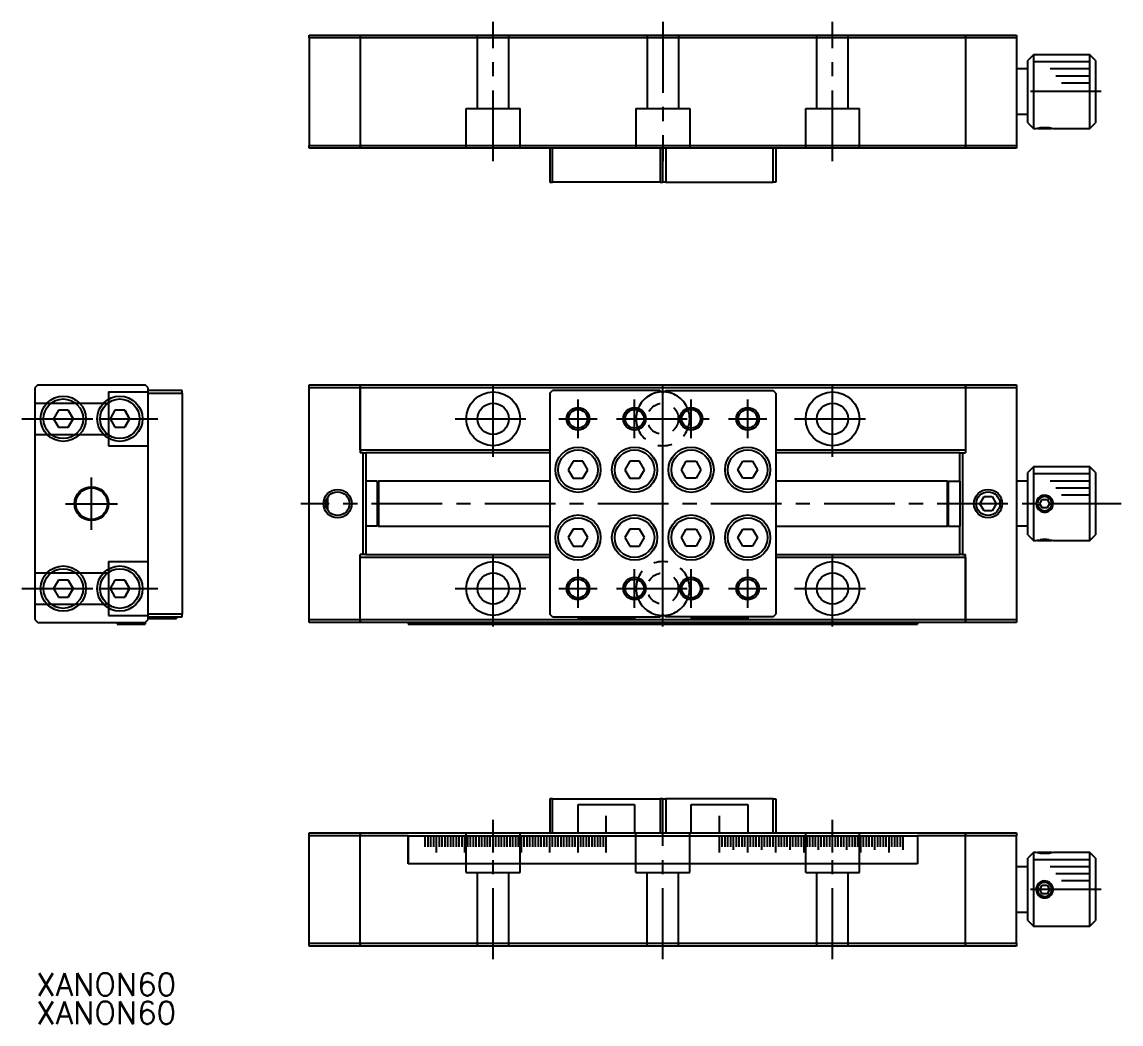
# Model space of a CAD drawing. Extents: x 15 to 442, y 13 to 190.
# Drawn here: x 14.7 to 209, y 13.2 to 190.3 of the extents above; entities that cross this region are included whole.
import ezdxf

# ---------------------------------------------------------------- set-up
doc = ezdxf.new("R2010")
doc.units = 0
doc.header["$LTSCALE"] = 10
for name, pattern in [('CENTER', [2, 1.25, -0.25, 0.25, -0.25]), ('DASHED', [3.5, 2, -1.5]), ('DOT', [0.5, 0.25, -0.25])]:
    doc.linetypes.add(name, pattern=pattern)
doc.layers.get('0').update_dxf_attribs({"linetype": 'CONTINUOUS'})
doc.layers.add('CENTER', color=1, linetype='CENTER')
doc.styles.get("Standard").update_dxf_attribs({"font": 'txt.shx', "bigfont": '@extfont2.shx'})

# ---------------------------------------------------------------- blocks, each defined once
blk = doc.blocks.new('AID3042')
at = {"color": 3, "linetype": 'DOT'}
for centre in [(128, 120.175), (128, 90.175)]:
    blk.add_circle(centre, 2.75, dxfattribs=at)
blk = doc.blocks.new('AID3047')
at = {"color": 3, "linetype": 'DOT'}
blk.add_arc((128, 90.175), 4.75, 19.26546, 160.73454, dxfattribs=at)
blk = doc.blocks.new('AID3050')
at = {"color": 3, "linetype": 'DOT'}
blk.add_arc((128, 120.175), 4.75, 199.26547, 340.73453, dxfattribs=at)

msp = doc.modelspace()

# ---------------------------------------------------------------- linework, layer by layer
at = {"color": 7, "linetype": 'CONTINUOUS'}
for p, q in [((65.5, 188), (74.5, 188)), ((65.5, 187.5), (65.5, 188)), ((74.5, 187.5), (65.5, 187.5)), ((65.5, 187.5), (65.5, 168.5)), ((74.5, 188), (74.5, 187.5)), ((74.5, 187.5), (74.5, 188)), ((74.5, 188), (181.5, 188)), ((74.5, 187.5), (74.5, 185)), ((181.5, 187.5), (74.5, 187.5)), ((74.5, 187.5), (74.5, 168.5)), ((181.5, 188), (190.5, 188)), ((181.5, 187.5), (181.5, 188)), ((181.5, 188), (181.5, 187.5)), ((190.5, 187.5), (181.5, 187.5)), ((181.5, 187.5), (181.5, 185)), ((181.5, 187.5), (181.5, 168.5)), ((190.5, 188), (190.5, 187.5)), ((190.5, 187.5), (190.5, 168.5)), ((74.5, 185), (74.5, 181)), ((181.5, 185), (181.5, 181)), ((193.5, 184.5), (192.5, 183.5)), ((192.5, 178), (192.5, 183.5)), ((193.5, 184.5), (193.5, 178)), ((203.5, 184.5), (193.5, 184.5)), ((203.5, 171.5), (203.5, 184.5)), ((204.5, 183.5), (203.5, 184.5)), ((204.5, 183.5), (204.5, 172.5)), ((74.5, 181), (74.5, 175)), ((181.5, 181), (181.5, 175)), ((192.5, 182), (190.5, 182)), ((192.5, 172.5), (192.5, 178)), ((193.5, 178), (193.5, 171.5)), ((74.5, 175), (74.5, 171)), ((181.5, 175), (181.5, 171)), ((190.5, 174), (192.5, 174)), ((74.5, 171), (74.5, 168.5)), ((181.5, 171), (181.5, 168.5)), ((192.5, 172.5), (193.5, 171.5)), ((193.5, 171.5), (194.000342, 171.5)), ((194.250711, 171.500137), (194.25, 171.5)), ((194.25, 171.5), (194.281613, 171.5)), ((194.281613, 171.5), (195.5, 171.5)), ((194.699242, 171.625), (196.300227, 171.625)), ((195.5, 171.5), (196.75, 171.5)), ((196.75, 171.5), (196.745435, 171.500876)), ((196.999728, 171.5), (203.5, 171.5)), ((203.5, 171.5), (204.5, 172.5)), ((65.5, 168.5), (74.5, 168.5)), ((65.5, 168), (65.5, 168.5)), ((74.5, 168), (65.5, 168)), ((74.5, 168.5), (74.5, 168)), ((74.5, 168.5), (181.5, 168.5)), ((74.5, 168), (74.5, 168.5)), ((181.5, 168), (74.5, 168)), ((108, 168), (108, 162)), ((108.5, 162), (108.5, 168)), ((127.5, 168), (127.5, 162)), ((128, 162), (128, 168)), ((128, 162), (128, 168)), ((128.5, 168), (128.5, 162)), ((147.5, 162), (147.5, 168)), ((148, 168), (148, 162)), ((181.5, 168.5), (190.5, 168.5)), ((181.5, 168), (181.5, 168.5)), ((181.5, 168.5), (181.5, 168)), ((190.5, 168), (181.5, 168)), ((190.5, 168.5), (190.5, 168)), ((108, 162), (108.5, 162)), ((127.5, 162), (108.5, 162)), ((127.5, 162), (128, 162)), ((128.5, 162), (128, 162)), ((128.5, 162), (147.5, 162)), ((148, 162), (147.5, 162)), ((17.5, 126.175), (17, 125.675)), ((17, 125.675), (17, 84.675)), ((17.5, 126.175), (36.5, 126.175)), ((37, 125.675), (36.5, 126.175)), ((37, 84.675), (37, 125.675)), ((43, 125.175), (37, 125.175)), ((37, 124.675), (43, 124.675)), ((43, 124.675), (43, 125.175)), ((43, 124.675), (43, 85.675)), ((65.5, 126.175), (74.5, 126.175)), ((65.5, 125.675), (65.5, 126.175)), ((74.5, 125.675), (65.5, 125.675)), ((65.5, 84.675), (65.5, 125.675)), ((74.5, 126.175), (74.5, 125.675)), ((74.5, 126.175), (181.5, 126.175)), ((74.5, 125.675), (74.5, 126.175)), ((74.5, 125.675), (74.5, 122.175)), ((74.5, 120.177837), (74.5, 125.675)), ((181.5, 125.675), (74.5, 125.675)), ((108, 124.675), (108.5, 125.175)), ((108, 124.675), (108, 85.675)), ((127.5, 125.175), (108.5, 125.175)), ((127.5, 125.175), (128, 124.675)), ((128.5, 125.175), (128, 124.675)), ((128, 85.675), (128, 124.675)), ((128, 85.675), (128, 124.675)), ((128.5, 125.175), (147.5, 125.175)), ((148, 124.675), (147.5, 125.175)), ((148, 124.675), (148, 85.675)), ((181.5, 126.175), (190.5, 126.175)), ((181.5, 125.675), (181.5, 126.175)), ((181.5, 126.175), (181.5, 125.675)), ((181.5, 125.675), (181.5, 122.175)), ((190.5, 125.675), (181.5, 125.675)), ((181.5, 125.675), (181.5, 120.172066)), ((190.5, 126.175), (190.5, 125.675)), ((190.5, 125.675), (190.5, 84.675)), ((21.133975, 121.675), (20.267949, 120.175)), ((22.866025, 121.675), (21.133975, 121.675)), ((23.732051, 120.175), (22.866025, 121.675)), ((22.866025, 121.675), (23.732051, 120.175)), ((31.133975, 121.675), (30.267949, 120.175)), ((32.866025, 121.675), (31.133975, 121.675)), ((33.732051, 120.175), (32.866025, 121.675)), ((32.866025, 121.675), (33.732051, 120.175)), ((74.5, 122.175), (74.5, 120.177837)), ((181.5, 122.175), (181.5, 120.172066)), ((20.267949, 120.175), (21.133975, 118.675)), ((21.133975, 118.675), (22.866025, 118.675)), ((22.866025, 118.675), (23.732051, 120.175)), ((23.732051, 120.175), (22.866025, 118.675)), ((30.267949, 120.175), (31.133975, 118.675)), ((31.133975, 118.675), (32.866025, 118.675)), ((32.866025, 118.675), (33.732051, 120.175)), ((33.732051, 120.175), (32.866025, 118.675)), ((74.5, 120.177837), (74.5, 118.175)), ((74.5, 114.675), (74.5, 120.177837)), ((181.5, 120.172066), (181.5, 118.175)), ((181.5, 120.172066), (181.5, 114.675)), ((74.5, 118.175), (74.5, 114.175)), ((181.5, 118.175), (181.5, 114.175)), ((74.5, 114.675), (108, 114.675)), ((148, 114.675), (181.5, 114.675)), ((75, 114.175), (74.5, 114.175)), ((75, 96.175), (75, 114.175)), ((75, 114.175), (75.5, 114.175)), ((75.5, 114.175), (75.5, 109.175)), ((108, 114.175), (75.5, 114.175)), ((180.5, 114.175), (148, 114.175)), ((180.5, 109.175), (180.5, 114.175)), ((180.5, 114.175), (181, 114.175)), ((181, 114.175), (181, 96.175)), ((181, 114.175), (181.5, 114.175)), ((112.133975, 112.675), (111.267949, 111.175)), ((111.267949, 111.175), (112.133975, 109.675)), ((113.866025, 112.675), (112.133975, 112.675)), ((114.732051, 111.175), (113.866025, 112.675)), ((113.866025, 109.675), (114.732051, 111.175)), ((122.133975, 112.675), (121.267949, 111.175)), ((121.267949, 111.175), (122.133975, 109.675)), ((123.866025, 112.675), (122.133975, 112.675)), ((124.732051, 111.175), (123.866025, 112.675)), ((123.866025, 109.675), (124.732051, 111.175)), ((131.267949, 111.175), (132.133975, 112.675)), ((132.133975, 109.675), (131.267949, 111.175)), ((132.133975, 112.675), (133.866025, 112.675)), ((133.866025, 112.675), (134.732051, 111.175)), ((134.732051, 111.175), (133.866025, 109.675)), ((141.267949, 111.175), (142.133975, 112.675)), ((142.133975, 109.675), (141.267949, 111.175)), ((142.133975, 112.675), (143.866025, 112.675)), ((143.866025, 112.675), (144.732051, 111.175)), ((144.732051, 111.175), (143.866025, 109.675)), ((193.5, 111.675), (192.5, 110.675)), ((193.5, 111.675), (193.5, 98.675)), ((203.5, 111.675), (193.5, 111.675)), ((203.5, 111.675), (193.5, 111.675)), ((203.5, 98.675), (203.5, 111.675)), ((204.5, 110.675), (203.5, 111.675)), ((77.5, 109.175), (75.5, 109.175)), ((75.5, 109.175), (75.5, 101.175)), ((77.5, 109.175), (77.5, 101.175)), ((77.5, 109.175), (77.5, 108.975)), ((77.7, 109.175), (77.5, 108.975)), ((77.7, 109.175), (77.7, 101.175)), ((108, 109.175), (77.7, 109.175)), ((112.133975, 109.675), (113.866025, 109.675)), ((122.133975, 109.675), (123.866025, 109.675)), ((133.866025, 109.675), (132.133975, 109.675)), ((143.866025, 109.675), (142.133975, 109.675)), ((178.3, 109.175), (148, 109.175)), ((178.3, 101.175), (178.3, 109.175)), ((178.5, 108.975), (178.3, 109.175)), ((178.5, 108.975), (178.5, 109.175)), ((178.5, 101.175), (178.5, 109.175)), ((178.5, 109.175), (180.5, 109.175)), ((180.5, 109.175), (180.5, 101.175)), ((192.5, 109.175), (190.5, 109.175)), ((192.5, 99.675), (192.5, 110.675)), ((204.5, 110.675), (204.5, 99.675)), ((68.5, 104.534688), (68.5, 105.815312)), ((68.7, 106.256665), (68.7, 104.093335)), ((184.056624, 105.175), (184.778312, 106.425)), ((184.778312, 103.925), (184.056624, 105.175)), ((184.778312, 106.425), (186.221688, 106.425)), ((186.221688, 106.425), (186.943376, 105.175)), ((186.943376, 105.175), (186.221688, 103.925)), ((194.633975, 105.175), (195.066987, 105.925)), ((195.066987, 104.425), (194.633975, 105.175)), ((195.066987, 105.925), (195.933013, 105.925)), ((195.933013, 105.925), (196.366025, 105.175)), ((196.366025, 105.175), (195.933013, 104.425)), ((186.221688, 103.925), (184.778312, 103.925)), ((195.933013, 104.425), (195.066987, 104.425)), ((77.5, 101.175), (75.5, 101.175)), ((75.5, 101.175), (75.5, 96.175)), ((77.5, 101.375), (77.5, 101.175)), ((77.5, 101.375), (77.7, 101.175)), ((77.7, 101.175), (108, 101.175)), ((148, 101.175), (178.3, 101.175)), ((178.3, 101.175), (178.5, 101.375)), ((178.5, 101.175), (178.5, 101.375)), ((178.5, 101.175), (180.5, 101.175)), ((180.5, 96.175), (180.5, 101.175)), ((192.5, 101.175), (190.5, 101.175)), ((112.133975, 100.675), (111.267949, 99.175)), ((111.267949, 99.175), (112.133975, 97.675)), ((113.866025, 100.675), (112.133975, 100.675)), ((114.732051, 99.175), (113.866025, 100.675)), ((113.866025, 97.675), (114.732051, 99.175)), ((122.133975, 100.675), (121.267949, 99.175)), ((121.267949, 99.175), (122.133975, 97.675)), ((123.866025, 100.675), (122.133975, 100.675)), ((124.732051, 99.175), (123.866025, 100.675)), ((123.866025, 97.675), (124.732051, 99.175)), ((131.267949, 99.175), (132.133975, 100.675)), ((132.133975, 97.675), (131.267949, 99.175)), ((132.133975, 100.675), (133.866025, 100.675)), ((133.866025, 100.675), (134.732051, 99.175)), ((134.732051, 99.175), (133.866025, 97.675)), ((141.267949, 99.175), (142.133975, 100.675)), ((142.133975, 97.675), (141.267949, 99.175)), ((142.133975, 100.675), (143.866025, 100.675)), ((143.866025, 100.675), (144.732051, 99.175)), ((144.732051, 99.175), (143.866025, 97.675)), ((192.5, 99.675), (193.5, 98.675)), ((203.5, 98.675), (204.5, 99.675)), ((112.133975, 97.675), (113.866025, 97.675)), ((122.133975, 97.675), (123.866025, 97.675)), ((133.866025, 97.675), (132.133975, 97.675)), ((143.866025, 97.675), (142.133975, 97.675)), ((193.5, 98.675), (194.000005, 98.675)), ((194.25, 98.675), (194.281574, 98.675)), ((194.281574, 98.675), (196.75, 98.675)), ((194.699843, 98.8), (196.30015, 98.8)), ((196.999859, 98.675), (203.5, 98.675)), ((75, 96.175), (74.5, 96.175)), ((74.5, 92.175), (74.5, 96.175)), ((108, 95.675), (74.5, 95.675)), ((74.5, 90.177922), (74.5, 95.675)), ((75.5, 96.175), (75, 96.175)), ((75.5, 96.175), (108, 96.175)), ((148, 96.175), (180.5, 96.175)), ((181.5, 95.675), (148, 95.675)), ((181, 96.175), (180.5, 96.175)), ((181, 96.175), (181.5, 96.175)), ((181.5, 92.175), (181.5, 96.175)), ((181.5, 95.675), (181.5, 90.172066)), ((21.133975, 91.675), (20.267949, 90.175)), ((22.866025, 91.675), (21.133975, 91.675)), ((23.732051, 90.175), (22.866025, 91.675)), ((22.866025, 91.675), (23.732051, 90.175)), ((31.133975, 91.675), (30.267949, 90.175)), ((32.866025, 91.675), (31.133975, 91.675)), ((33.732051, 90.175), (32.866025, 91.675)), ((32.866025, 91.675), (33.732051, 90.175)), ((74.5, 90.177922), (74.5, 92.175)), ((181.5, 90.172066), (181.5, 92.175)), ((20.267949, 90.175), (21.133975, 88.675)), ((22.866025, 88.675), (23.732051, 90.175)), ((23.732051, 90.175), (22.866025, 88.675)), ((30.267949, 90.175), (31.133975, 88.675)), ((32.866025, 88.675), (33.732051, 90.175)), ((33.732051, 90.175), (32.866025, 88.675)), ((74.5, 88.175), (74.5, 90.177922)), ((74.5, 84.675), (74.5, 90.177922)), ((181.5, 88.175), (181.5, 90.172066)), ((181.5, 90.172066), (181.5, 84.675)), ((21.133975, 88.675), (22.866025, 88.675)), ((31.133975, 88.675), (32.866025, 88.675)), ((74.5, 84.675), (74.5, 88.175)), ((181.5, 84.675), (181.5, 88.175)), ((43, 85.675), (37, 85.675)), ((43, 85.175), (43, 85.675)), ((108.5, 85.175), (108, 85.675)), ((128, 85.675), (127.5, 85.175)), ((128, 85.675), (128.5, 85.175)), ((147.5, 85.175), (148, 85.675)), ((17, 84.675), (17.5, 84.175)), ((17.5, 84.175), (36.5, 84.175)), ((31.5, 84.175), (31.5, 83.875)), ((31.5, 83.875), (36.5, 83.875)), ((36.5, 84.175), (37, 84.675)), ((36.5, 84.175), (36.5, 83.875)), ((37, 85.175), (43, 85.175)), ((37, 84.875), (42, 84.875)), ((42, 85.175), (42, 84.875)), ((65.5, 84.675), (74.5, 84.675)), ((65.5, 84.175), (65.5, 84.675)), ((74.5, 84.175), (65.5, 84.175)), ((74.5, 84.675), (74.5, 84.175)), ((74.5, 84.675), (181.5, 84.675)), ((74.5, 84.175), (74.5, 84.675)), ((83, 84.175), (74.5, 84.175)), ((173, 84.175), (83, 84.175)), ((83, 84.175), (83, 83.875)), ((173, 84.175), (83, 84.175)), ((83, 83.875), (86, 83.875)), ((86, 83.875), (86.5, 83.875)), ((86.5, 83.875), (87, 83.875)), ((87, 83.875), (87.5, 83.875)), ((87.5, 83.875), (88, 83.875)), ((88, 83.875), (88.5, 83.875)), ((88.5, 83.875), (89, 83.875)), ((89, 83.875), (89.5, 83.875)), ((89.5, 83.875), (90, 83.875)), ((90, 83.875), (90.5, 83.875)), ((90.5, 83.875), (91, 83.875)), ((91, 83.875), (91.5, 83.875)), ((91.5, 83.875), (92, 83.875)), ((92, 83.875), (92.5, 83.875)), ((92.5, 83.875), (93, 83.875)), ((93, 83.875), (93.5, 83.875)), ((93.5, 83.875), (94, 83.875)), ((94, 83.875), (94.5, 83.875)), ((94.5, 83.875), (95, 83.875)), ((95, 83.875), (95.5, 83.875)), ((95.5, 83.875), (96, 83.875)), ((96, 83.875), (96.5, 83.875)), ((96.5, 83.875), (97, 83.875)), ((97, 83.875), (97.5, 83.875)), ((97.5, 83.875), (98, 83.875)), ((98, 83.875), (98.5, 83.875)), ((98.5, 83.875), (99, 83.875)), ((99, 83.875), (99.5, 83.875)), ((99.5, 83.875), (100, 83.875)), ((100, 83.875), (100.5, 83.875)), ((100.5, 83.875), (101, 83.875)), ((101, 83.875), (101.5, 83.875)), ((101.5, 83.875), (102, 83.875)), ((102, 83.875), (102.5, 83.875)), ((102.5, 83.875), (103, 83.875)), ((103, 83.875), (103.5, 83.875)), ((103.5, 83.875), (104, 83.875)), ((104, 83.875), (104.5, 83.875)), ((104.5, 83.875), (105, 83.875)), ((105, 83.875), (105.5, 83.875)), ((105.5, 83.875), (106, 83.875)), ((106, 83.875), (106.5, 83.875)), ((106.5, 83.875), (107, 83.875)), ((107, 83.875), (107.5, 83.875)), ((107.5, 83.875), (108, 83.875)), ((108, 83.875), (108.5, 83.875)), ((108.5, 85.175), (127.5, 85.175)), ((108.5, 83.875), (109, 83.875)), ((109, 83.875), (109.5, 83.875)), ((109.5, 83.875), (110, 83.875)), ((110, 83.875), (110.5, 83.875)), ((110.5, 83.875), (111, 83.875)), ((111, 83.875), (111.5, 83.875)), ((111.5, 83.875), (112, 83.875)), ((112, 83.875), (112.5, 83.875)), ((112.5, 83.875), (113, 83.875)), ((113, 85.175), (113, 84.875)), ((118, 84.875), (113, 84.875)), ((113, 84.875), (123, 84.875)), ((113, 83.875), (113.5, 83.875)), ((113.5, 83.875), (114, 83.875)), ((114, 83.875), (114.5, 83.875)), ((114.5, 83.875), (115, 83.875)), ((115, 83.875), (115.5, 83.875)), ((115.5, 83.875), (116, 83.875)), ((116, 83.875), (116.5, 83.875)), ((116.5, 83.875), (117, 83.875)), ((117, 83.875), (117.5, 83.875)), ((117.5, 83.875), (118, 83.875)), ((123, 84.875), (118, 84.875)), ((118, 83.875), (138, 83.875)), ((123, 85.175), (123, 84.875)), ((147.5, 85.175), (128.5, 85.175)), ((133, 85.175), (133, 84.875)), ((138, 84.875), (133, 84.875)), ((133, 84.875), (143, 84.875)), ((143, 84.875), (138, 84.875)), ((138, 83.875), (138.5, 83.875)), ((138.5, 83.875), (139, 83.875)), ((139, 83.875), (139.5, 83.875)), ((139.5, 83.875), (140, 83.875)), ((140, 83.875), (140.5, 83.875)), ((140.5, 83.875), (141, 83.875)), ((141, 83.875), (141.5, 83.875)), ((141.5, 83.875), (142, 83.875)), ((142, 83.875), (142.5, 83.875)), ((142.5, 83.875), (143, 83.875)), ((143, 85.175), (143, 84.875)), ((143, 83.875), (143.5, 83.875)), ((143.5, 83.875), (144, 83.875)), ((144, 83.875), (144.5, 83.875)), ((144.5, 83.875), (145, 83.875)), ((145, 83.875), (145.5, 83.875)), ((145.5, 83.875), (146, 83.875)), ((146, 83.875), (146.5, 83.875)), ((146.5, 83.875), (147, 83.875)), ((147, 83.875), (147.5, 83.875)), ((147.5, 83.875), (148, 83.875)), ((148, 83.875), (148.5, 83.875)), ((148.5, 83.875), (149, 83.875)), ((149, 83.875), (149.5, 83.875)), ((149.5, 83.875), (150, 83.875)), ((150, 83.875), (150.5, 83.875)), ((150.5, 83.875), (151, 83.875)), ((151, 83.875), (151.5, 83.875)), ((151.5, 83.875), (152, 83.875)), ((152, 83.875), (152.5, 83.875)), ((152.5, 83.875), (153, 83.875)), ((153, 83.875), (153.5, 83.875)), ((153.5, 83.875), (154, 83.875)), ((154, 83.875), (154.5, 83.875)), ((154.5, 83.875), (155, 83.875)), ((155, 83.875), (155.5, 83.875)), ((155.5, 83.875), (156, 83.875)), ((156, 83.875), (156.5, 83.875)), ((156.5, 83.875), (157, 83.875)), ((157, 83.875), (157.5, 83.875)), ((157.5, 83.875), (158, 83.875)), ((158, 83.875), (158.5, 83.875)), ((158.5, 83.875), (159, 83.875)), ((159, 83.875), (159.5, 83.875)), ((159.5, 83.875), (160, 83.875)), ((160, 83.875), (160.5, 83.875)), ((160.5, 83.875), (161, 83.875)), ((161, 83.875), (161.5, 83.875)), ((161.5, 83.875), (162, 83.875)), ((162, 83.875), (162.5, 83.875)), ((162.5, 83.875), (163, 83.875)), ((163, 83.875), (163.5, 83.875)), ((163.5, 83.875), (164, 83.875)), ((164, 83.875), (164.5, 83.875)), ((164.5, 83.875), (165, 83.875)), ((165, 83.875), (165.5, 83.875)), ((165.5, 83.875), (166, 83.875)), ((166, 83.875), (166.5, 83.875)), ((166.5, 83.875), (167, 83.875)), ((167, 83.875), (167.5, 83.875)), ((167.5, 83.875), (168, 83.875)), ((168, 83.875), (168.5, 83.875)), ((168.5, 83.875), (169, 83.875)), ((169, 83.875), (169.5, 83.875)), ((169.5, 83.875), (170, 83.875)), ((170, 83.875), (170.5, 83.875)), ((170.5, 83.875), (173, 83.875)), ((173, 84.175), (173, 83.875)), ((181.5, 84.175), (173, 84.175)), ((181.5, 84.175), (181.5, 84.675)), ((181.5, 84.675), (190.5, 84.675)), ((181.5, 84.675), (181.5, 84.175)), ((190.5, 84.175), (181.5, 84.175)), ((190.5, 84.675), (190.5, 84.175)), ((108, 53), (108, 47)), ((108.5, 53), (108, 53)), ((108.5, 47), (108.5, 53)), ((108.5, 53), (127.5, 53)), ((127.5, 53), (127.5, 47)), ((128, 53), (127.5, 53)), ((128, 47), (128, 53)), ((128, 47), (128, 53)), ((128, 53), (128.5, 53)), ((128.5, 53), (128.5, 47)), ((147.5, 53), (128.5, 53)), ((147.5, 47), (147.5, 53)), ((147.5, 53), (148, 53)), ((148, 53), (148, 47)), ((113, 47), (113, 52)), ((113, 52), (123, 52)), ((123, 52), (123, 47)), ((133, 47), (133, 52)), ((133, 52), (143, 52)), ((143, 52), (143, 47)), ((65.5, 46.5), (65.5, 47)), ((65.5, 47), (74.5, 47)), ((74.5, 47), (74.5, 46.5)), ((74.5, 46.5), (74.5, 47)), ((74.5, 47), (181.5, 47)), ((181.5, 46.5), (181.5, 47)), ((181.5, 47), (190.5, 47)), ((181.5, 47), (181.5, 46.5)), ((190.5, 47), (190.5, 46.5)), ((65.5, 27.5), (65.5, 46.5)), ((74.5, 46.5), (65.5, 46.5)), ((74.5, 44), (74.5, 46.5)), ((82.99, 46.5), (74.5, 46.5)), ((74.5, 27.5), (74.5, 46.5)), ((83, 41.5), (83, 46.5)), ((83, 46.5), (86, 46.5)), ((83, 46.5), (83, 41.5)), ((86, 46.5), (86.5, 46.5)), ((86.5, 46.5), (87, 46.5)), ((87, 46.5), (87.5, 46.5)), ((87.5, 46.5), (88, 46.5)), ((88, 46.5), (88.5, 46.5)), ((88.5, 46.5), (89, 46.5)), ((89, 46.5), (89.5, 46.5)), ((89.5, 46.5), (90, 46.5)), ((90, 46.5), (90.5, 46.5)), ((90.5, 46.5), (91, 46.5)), ((91, 46.5), (91.5, 46.5)), ((91.5, 46.5), (92, 46.5)), ((92, 46.5), (92.5, 46.5)), ((92.5, 46.5), (93, 46.5)), ((93, 46.5), (93.5, 46.5)), ((93.5, 46.5), (94, 46.5)), ((94, 46.5), (94.5, 46.5)), ((94.5, 46.5), (95, 46.5)), ((95, 46.5), (95.5, 46.5)), ((95.5, 46.5), (96, 46.5)), ((96, 46.5), (96.5, 46.5)), ((96.5, 46.5), (97, 46.5)), ((97, 46.5), (97.5, 46.5)), ((97.5, 46.5), (98, 46.5)), ((98, 46.5), (98.5, 46.5)), ((98.5, 46.5), (99, 46.5)), ((99, 46.5), (99.5, 46.5)), ((99.5, 46.5), (100, 46.5)), ((100, 46.5), (100.5, 46.5)), ((100.5, 46.5), (101, 46.5)), ((101, 46.5), (101.5, 46.5)), ((101.5, 46.5), (102, 46.5)), ((102, 46.5), (102.5, 46.5)), ((102.5, 46.5), (103, 46.5)), ((103, 46.5), (103.5, 46.5)), ((103.5, 46.5), (104, 46.5)), ((104, 46.5), (104.5, 46.5)), ((104.5, 46.5), (105, 46.5)), ((105, 46.5), (105.5, 46.5)), ((105.5, 46.5), (106, 46.5)), ((106, 46.5), (106.5, 46.5)), ((106.5, 46.5), (107, 46.5)), ((107, 46.5), (107.5, 46.5)), ((107.5, 46.5), (108, 46.5)), ((108, 46.5), (108.5, 46.5)), ((108.5, 46.5), (109, 46.5)), ((109, 46.5), (109.5, 46.5)), ((109.5, 46.5), (110, 46.5)), ((110, 46.5), (110.5, 46.5)), ((110.5, 46.5), (111, 46.5)), ((111, 46.5), (111.5, 46.5)), ((111.5, 46.5), (112, 46.5)), ((112, 46.5), (112.5, 46.5)), ((112.5, 46.5), (113, 46.5)), ((113, 46.5), (113.5, 46.5)), ((113.5, 46.5), (114, 46.5)), ((114, 46.5), (114.5, 46.5)), ((114.5, 46.5), (115, 46.5)), ((115, 46.5), (115.5, 46.5)), ((115.5, 46.5), (116, 46.5)), ((116, 46.5), (116.5, 46.5)), ((116.5, 46.5), (117, 46.5)), ((117, 46.5), (117.5, 46.5)), ((117.5, 46.5), (118, 46.5)), ((118, 46.5), (138, 46.5)), ((138, 46.5), (138.5, 46.5)), ((138.5, 46.5), (139, 46.5)), ((139, 46.5), (139.5, 46.5)), ((139.5, 46.5), (140, 46.5)), ((140, 46.5), (140.5, 46.5)), ((140.5, 46.5), (141, 46.5)), ((141, 46.5), (141.5, 46.5)), ((141.5, 46.5), (142, 46.5)), ((142, 46.5), (142.5, 46.5)), ((142.5, 46.5), (143, 46.5)), ((143, 46.5), (143.5, 46.5)), ((143.5, 46.5), (144, 46.5)), ((144, 46.5), (144.5, 46.5)), ((144.5, 46.5), (145, 46.5)), ((145, 46.5), (145.5, 46.5)), ((145.5, 46.5), (146, 46.5)), ((146, 46.5), (146.5, 46.5)), ((146.5, 46.5), (147, 46.5)), ((147, 46.5), (147.5, 46.5)), ((147.5, 46.5), (148, 46.5)), ((148, 46.5), (148.5, 46.5)), ((148.5, 46.5), (149, 46.5)), ((149, 46.5), (149.5, 46.5)), ((149.5, 46.5), (150, 46.5)), ((150, 46.5), (150.5, 46.5)), ((150.5, 46.5), (151, 46.5)), ((151, 46.5), (151.5, 46.5)), ((151.5, 46.5), (152, 46.5)), ((152, 46.5), (152.5, 46.5)), ((152.5, 46.5), (153, 46.5)), ((153, 46.5), (153.5, 46.5)), ((153.5, 46.5), (154, 46.5)), ((154, 46.5), (154.5, 46.5)), ((154.5, 46.5), (155, 46.5)), ((155, 46.5), (155.5, 46.5)), ((155.5, 46.5), (156, 46.5)), ((156, 46.5), (156.5, 46.5)), ((156.5, 46.5), (157, 46.5)), ((157, 46.5), (157.5, 46.5)), ((157.5, 46.5), (158, 46.5)), ((158, 46.5), (158.5, 46.5)), ((158.5, 46.5), (159, 46.5)), ((159, 46.5), (159.5, 46.5)), ((159.5, 46.5), (160, 46.5)), ((160, 46.5), (160.5, 46.5)), ((160.5, 46.5), (161, 46.5)), ((161, 46.5), (161.5, 46.5)), ((161.5, 46.5), (162, 46.5)), ((162, 46.5), (162.5, 46.5)), ((162.5, 46.5), (163, 46.5)), ((163, 46.5), (163.5, 46.5)), ((163.5, 46.5), (164, 46.5)), ((164, 46.5), (164.5, 46.5)), ((164.5, 46.5), (165, 46.5)), ((165, 46.5), (165.5, 46.5)), ((165.5, 46.5), (166, 46.5)), ((166, 46.5), (166.5, 46.5)), ((166.5, 46.5), (167, 46.5)), ((167, 46.5), (167.5, 46.5)), ((167.5, 46.5), (168, 46.5)), ((168, 46.5), (168.5, 46.5)), ((168.5, 46.5), (169, 46.5)), ((169, 46.5), (169.5, 46.5)), ((169.5, 46.5), (170, 46.5)), ((170, 46.5), (170.5, 46.5)), ((170.5, 46.5), (173, 46.5)), ((173, 46.5), (173, 41.5)), ((181.5, 46.5), (173.01, 46.5)), ((190.5, 46.5), (181.5, 46.5)), ((181.5, 44), (181.5, 46.5)), ((181.5, 27.5), (181.5, 46.5)), ((190.5, 27.5), (190.5, 46.5)), ((74.5, 40.000005), (74.5, 44)), ((181.5, 40.000005), (181.5, 44)), ((193.5, 43.5), (192.5, 42.5)), ((193.5, 43.5), (193.5, 30.5)), ((194.000342, 43.5), (193.5, 43.5)), ((195.5, 43.5), (194.25, 43.5)), ((194.25, 43.5), (194.250844, 43.499838)), ((194.250844, 43.499838), (194.255689, 43.498908)), ((195.5, 43.375), (194.699645, 43.375)), ((196.718423, 43.5), (195.5, 43.5)), ((196.300227, 43.375), (195.5, 43.375)), ((196.743152, 43.5), (196.718423, 43.5)), ((196.75, 43.5), (196.743152, 43.5)), ((196.74935, 43.499875), (196.75, 43.5)), ((203.5, 43.5), (196.999728, 43.5)), ((203.5, 37), (203.5, 43.5)), ((204.5, 42.5), (203.5, 43.5)), ((173, 41.5), (83, 41.5)), ((192.5, 41), (190.5, 41)), ((192.5, 31.5), (192.5, 42.5)), ((204.5, 42.5), (204.5, 37)), ((74.5, 34), (74.5, 40.000005)), ((181.5, 34), (181.5, 40.000005)), ((194.251316, 37.057338), (194.25, 37)), ((194.25, 37), (194.25177, 36.933496)), ((194.25177, 36.933496), (194.257295, 36.865149)), ((194.633975, 37), (195.066987, 37.75)), ((195.066987, 36.25), (194.633975, 37)), ((195.066987, 37.75), (195.933013, 37.75)), ((195.933013, 37.75), (196.366025, 37)), ((196.366025, 37), (195.933013, 36.25)), ((203.5, 30.5), (203.5, 37)), ((204.5, 37), (204.5, 31.5)), ((195.933013, 36.25), (195.066987, 36.25)), ((74.5, 30), (74.5, 34)), ((181.5, 30), (181.5, 34)), ((190.5, 33), (192.5, 33)), ((192.5, 31.5), (193.5, 30.5)), ((203.5, 30.5), (204.5, 31.5)), ((74.5, 27.5), (74.5, 30)), ((181.5, 27.5), (181.5, 30)), ((193.5, 30.5), (203.5, 30.5)), ((65.5, 27.5), (74.5, 27.5)), ((65.5, 27), (65.5, 27.5)), ((74.5, 27.5), (74.5, 27)), ((74.5, 27.5), (181.5, 27.5)), ((74.5, 27), (74.5, 27.5)), ((181.5, 27.5), (190.5, 27.5)), ((181.5, 27), (181.5, 27.5)), ((181.5, 27.5), (181.5, 27)), ((190.5, 27.5), (190.5, 27)), ((74.5, 27), (65.5, 27)), ((181.5, 27), (74.5, 27)), ((190.5, 27), (181.5, 27))]:
    msp.add_line(p, q, dxfattribs=at)
at = {"color": 3, "linetype": 'DASHED'}
for p, q in [((95.25, 175), (95.25, 188)), ((100.75, 175), (100.75, 188)), ((125.25, 188), (125.25, 175)), ((130.75, 188), (130.75, 175)), ((155.25, 175), (155.25, 188)), ((160.75, 175), (160.75, 188)), ((93.25, 168), (93.25, 175)), ((93.25, 175), (102.75, 175)), ((102.75, 168), (102.75, 175)), ((123.25, 175), (123.25, 168)), ((123.25, 175), (132.75, 175)), ((132.75, 175), (132.75, 168)), ((153.25, 168), (153.25, 175)), ((153.25, 175), (162.75, 175)), ((162.75, 168), (162.75, 175)), ((30, 124.925), (37, 124.925)), ((30, 124.925), (30, 115.425)), ((17, 122.925), (30, 122.925)), ((17, 117.425), (30, 117.425)), ((30, 115.425), (37, 115.425)), ((30, 94.925), (37, 94.925)), ((30, 94.925), (30, 85.425)), ((17, 92.925), (30, 92.925)), ((17, 87.425), (30, 87.425)), ((30, 85.425), (37, 85.425)), ((93.25, 40), (93.25, 47)), ((123.25, 40), (123.25, 47)), ((132.75, 40), (132.75, 47)), ((153.25, 40), (153.25, 47)), ((162.75, 40), (162.75, 47)), ((95.25, 27), (95.25, 40)), ((100.75, 27), (100.75, 40)), ((123.25, 40), (132.75, 40)), ((125.25, 27), (125.25, 40)), ((130.75, 27), (130.75, 40)), ((153.25, 40), (162.75, 40)), ((155.25, 27), (155.25, 40)), ((160.75, 27), (160.75, 40))]:
    msp.add_line(p, q, dxfattribs=at)
at = {"color": 3, "linetype": 'CONTINUOUS'}
for p, q in [((203.5, 183.25), (193.5, 183.25)), ((203.5, 182), (196.5, 182)), ((203.5, 180.75), (197.5, 180.75)), ((203.5, 179.5), (198.5, 179.5)), ((194.000005, 171.5), (194.249875, 171.553076)), ((194.249875, 171.553076), (194.286576, 171.560092)), ((194.286576, 171.560092), (194.699243, 171.624953)), ((194.699243, 171.624953), (195.5, 171.675443)), ((195.5, 171.675443), (196.300022, 171.625045)), ((196.300022, 171.625045), (196.76061, 171.551035)), ((196.76061, 171.551035), (196.999995, 171.5)), ((203.5, 110.425), (193.5, 110.425)), ((203.5, 109.175), (196.5, 109.175)), ((203.5, 107.925), (197.5, 107.925)), ((197, 105.175), (196.995991, 105.284599)), ((203.5, 106.675), (198.5, 106.675)), ((194.000005, 98.675), (194.227705, 98.72374)), ((194.227705, 98.72374), (194.280098, 98.733869)), ((194.280094, 98.733868), (194.69981, 98.800024)), ((196.300511, 98.799984), (196.759877, 98.726178)), ((196.759877, 98.726178), (196.999995, 98.675)), ((118, 47), (118, 50)), ((138, 47), (138, 50)), ((86, 44.5), (86, 46.5)), ((86.5, 44.5), (86.5, 46.5)), ((87, 44.5), (87, 46.5)), ((87.5, 44.5), (87.5, 46.5)), ((88, 44.5), (88, 46.5)), ((88.5, 44.5), (88.5, 46.5)), ((89, 44.5), (89, 46.5)), ((89.5, 44.5), (89.5, 46.5)), ((90, 44.5), (90, 46.5)), ((90.5, 44.5), (90.5, 46.5)), ((91, 44.5), (91, 46.5)), ((91.5, 44.5), (91.5, 46.5)), ((92, 44.5), (92, 46.5)), ((92.5, 44.5), (92.5, 46.5)), ((93, 44.5), (93, 46.5)), ((93.5, 44.5), (93.5, 46.5)), ((94, 44.5), (94, 46.5)), ((94.5, 44.5), (94.5, 46.5)), ((95, 44.5), (95, 46.5)), ((95.5, 44.5), (95.5, 46.5)), ((96, 44.5), (96, 46.5)), ((96.5, 44.5), (96.5, 46.5)), ((97, 44.5), (97, 46.5)), ((97.5, 44.5), (97.5, 46.5)), ((98, 44.5), (98, 46.5)), ((98.5, 44.5), (98.5, 46.5)), ((99, 44.5), (99, 46.5)), ((99.5, 44.5), (99.5, 46.5)), ((100, 44.5), (100, 46.5)), ((100.5, 44.5), (100.5, 46.5)), ((101, 44.5), (101, 46.5)), ((101.5, 44.5), (101.5, 46.5)), ((102, 44.5), (102, 46.5)), ((102.5, 44.5), (102.5, 46.5)), ((103, 44.5), (103, 46.5)), ((103.5, 44.5), (103.5, 46.5)), ((104, 44.5), (104, 46.5)), ((104.5, 44.5), (104.5, 46.5)), ((105, 44.5), (105, 46.5)), ((105.5, 44.5), (105.5, 46.5)), ((106, 44.5), (106, 46.5)), ((106.5, 44.5), (106.5, 46.5)), ((107, 44.5), (107, 46.5)), ((107.5, 44.5), (107.5, 46.5)), ((108, 44.5), (108, 46.5)), ((108.5, 44.5), (108.5, 46.5)), ((109, 44.5), (109, 46.5)), ((109.5, 44.5), (109.5, 46.5)), ((110, 44.5), (110, 46.5)), ((110.5, 44.5), (110.5, 46.5)), ((111, 44.5), (111, 46.5)), ((111.5, 44.5), (111.5, 46.5)), ((112, 44.5), (112, 46.5)), ((112.5, 44.5), (112.5, 46.5)), ((113, 44.5), (113, 46.5)), ((113.5, 44.5), (113.5, 46.5)), ((114, 44.5), (114, 46.5)), ((114.5, 44.5), (114.5, 46.5)), ((115, 44.5), (115, 46.5)), ((115.5, 44.5), (115.5, 46.5)), ((116, 44.5), (116, 46.5)), ((116.5, 44.5), (116.5, 46.5)), ((117, 44.5), (117, 46.5)), ((117.5, 44.5), (117.5, 46.5)), ((118, 44.5), (118, 46.5)), ((138, 44.5), (138, 46.5)), ((138.5, 44.5), (138.5, 46.5)), ((139, 44.5), (139, 46.5)), ((139.5, 44.5), (139.5, 46.5)), ((140, 44.5), (140, 46.5)), ((140.5, 44.5), (140.5, 46.5)), ((141, 44.5), (141, 46.5)), ((141.5, 44.5), (141.5, 46.5)), ((142, 44.5), (142, 46.5)), ((142.5, 44.5), (142.5, 46.5)), ((143, 44.5), (143, 46.5)), ((143.5, 44.5), (143.5, 46.5)), ((144, 44.5), (144, 46.5)), ((144.5, 44.5), (144.5, 46.5)), ((145, 44.5), (145, 46.5)), ((145.5, 44.5), (145.5, 46.5)), ((146, 44.5), (146, 46.5)), ((146.5, 44.5), (146.5, 46.5)), ((147, 44.5), (147, 46.5)), ((147.5, 44.5), (147.5, 46.5)), ((148, 44.5), (148, 46.5)), ((148.5, 44.5), (148.5, 46.5)), ((149, 44.5), (149, 46.5)), ((149.5, 44.5), (149.5, 46.5)), ((150, 44.5), (150, 46.5)), ((150.5, 44.5), (150.5, 46.5)), ((151, 44.5), (151, 46.5)), ((151.5, 44.5), (151.5, 46.5)), ((152, 44.5), (152, 46.5)), ((152.5, 44.5), (152.5, 46.5)), ((153, 44.5), (153, 46.5)), ((153.5, 44.5), (153.5, 46.5)), ((154, 44.5), (154, 46.5)), ((154.5, 44.5), (154.5, 46.5)), ((155, 44.5), (155, 46.5)), ((155.5, 44.5), (155.5, 46.5)), ((156, 44.5), (156, 46.5)), ((156.5, 44.5), (156.5, 46.5)), ((157, 44.5), (157, 46.5)), ((157.5, 44.5), (157.5, 46.5)), ((158, 44.5), (158, 46.5)), ((158.5, 44.5), (158.5, 46.5)), ((159, 44.5), (159, 46.5)), ((159.5, 44.5), (159.5, 46.5)), ((160, 44.5), (160, 46.5)), ((160.5, 44.5), (160.5, 46.5)), ((161, 44.5), (161, 46.5)), ((161.5, 44.5), (161.5, 46.5)), ((162, 44.5), (162, 46.5)), ((162.5, 44.5), (162.5, 46.5)), ((163, 44.5), (163, 46.5)), ((163.5, 44.5), (163.5, 46.5)), ((164, 44.5), (164, 46.5)), ((164.5, 44.5), (164.5, 46.5)), ((165, 44.5), (165, 46.5)), ((165.5, 44.5), (165.5, 46.5)), ((166, 44.5), (166, 46.5)), ((166.5, 44.5), (166.5, 46.5)), ((167, 44.5), (167, 46.5)), ((167.5, 44.5), (167.5, 46.5)), ((168, 44.5), (168, 46.5)), ((168.5, 44.5), (168.5, 46.5)), ((169, 44.5), (169, 46.5)), ((169.5, 44.5), (169.5, 46.5)), ((170, 44.5), (170, 46.5)), ((170.5, 44), (170.5, 46.5)), ((88, 43.5), (88, 44.5)), ((93, 43.5), (93, 44.5)), ((98, 43.5), (98, 44.5)), ((103, 43.5), (103, 44.5)), ((108, 43.5), (108, 44.5)), ((113, 43.5), (113, 44.5)), ((118, 43.5), (118, 44.5)), ((138, 44), (138, 44.5)), ((138, 43.5), (138, 44)), ((140.5, 44), (140.5, 44.5)), ((143, 44), (143, 44.5)), ((143, 43.5), (143, 44)), ((145.5, 44), (145.5, 44.5)), ((148, 44), (148, 44.5)), ((148, 43.5), (148, 44)), ((150.5, 44), (150.5, 44.5)), ((153, 44), (153, 44.5)), ((153, 43.5), (153, 44)), ((155.5, 44), (155.5, 44.5)), ((158, 44), (158, 44.5)), ((158, 43.5), (158, 44)), ((160.5, 44), (160.5, 44.5)), ((163, 44), (163, 44.5)), ((163, 43.5), (163, 44)), ((165.5, 44), (165.5, 44.5)), ((168, 44), (168, 44.5)), ((168, 43.5), (168, 44)), ((194.240564, 43.448736), (194.000005, 43.5)), ((194.699919, 43.374962), (194.240564, 43.448736)), ((195.491235, 43.324563), (194.699919, 43.374962)), ((196.300155, 43.374972), (195.491235, 43.324563)), ((196.720096, 43.441168), (196.300155, 43.374972)), ((196.750362, 43.44697), (196.720096, 43.441168)), ((196.999995, 43.5), (196.750362, 43.44697)), ((203.5, 42.25), (193.5, 42.25)), ((203.5, 41), (196.5, 41)), ((203.5, 39.75), (197.5, 39.75)), ((196.989481, 36.822671), (197, 37)), ((197, 37), (196.995991, 37.109599)), ((203.5, 38.5), (198.5, 38.5))]:
    msp.add_line(p, q, dxfattribs=at)
at = {"color": 12, "linetype": 'DASHED'}
for p, q in [((102.75, 40), (102.75, 47)), ((93.25, 40), (102.75, 40))]:
    msp.add_line(p, q, dxfattribs=at)
at = {"color": 7, "linetype": 'CONTINUOUS'}
for centre, radius in [((98, 120.175), 4.75), ((158, 120.175), 4.75), ((22, 120.175), 4), ((22, 120.175), 3.5), ((32, 120.175), 4), ((32, 120.175), 3.5), ((98, 120.175), 2.75), ((158, 120.175), 2.75), ((113, 120.175), 1.65), ((123, 120.175), 1.65), ((133, 120.175), 1.65), ((143, 120.175), 1.65), ((113, 111.175), 4), ((113, 111.175), 3.5), ((123, 111.175), 4), ((123, 111.175), 3.5), ((133, 111.175), 4), ((133, 111.175), 3.5), ((143, 111.175), 4), ((143, 111.175), 3.5), ((27, 105.175), 3), ((27, 105.175), 2.8), ((70.5, 105.175), 2.1), ((185.5, 105.175), 2.1), ((113, 99.175), 4), ((123, 99.175), 4), ((133, 99.175), 4), ((143, 99.175), 4), ((113, 99.175), 3.5), ((123, 99.175), 3.5), ((133, 99.175), 3.5), ((143, 99.175), 3.5), ((22, 90.175), 4), ((22, 90.175), 3.5), ((32, 90.175), 4), ((32, 90.175), 3.5), ((98, 90.175), 4.75), ((158, 90.175), 4.75), ((98, 90.175), 2.75), ((113, 90.175), 1.65), ((123, 90.175), 1.65), ((133, 90.175), 1.65), ((143, 90.175), 1.65), ((158, 90.175), 2.75)]:
    msp.add_circle(centre, radius, dxfattribs=at)
at = {"color": 3, "linetype": 'CONTINUOUS'}
for centre, radius in [((113, 120.175), 2), ((123, 120.175), 2), ((133, 120.175), 2), ((143, 120.175), 2), ((70.5, 105.175), 2.5), ((185.5, 105.175), 2.5), ((113, 90.175), 2), ((123, 90.175), 2), ((133, 90.175), 2), ((143, 90.175), 2)]:
    msp.add_circle(centre, radius, dxfattribs=at)
at = {"color": 3, "linetype": 'DASHED'}
for centre, start, end in [((128, 120.175), 92.941376, 160.734536), ((128, 120.175), 19.265464, 87.058624), ((128, 90.175), 199.265465, 267.058625), ((128, 90.175), 272.941375, 340.734535)]:
    msp.add_arc(centre, 4.75, start, end, dxfattribs=at)
at = {"color": 7, "linetype": 'CONTINUOUS'}
for centre, radius, start, end in [((128, 120.175), 4.75, 87.058624, 92.941376), ((128, 120.175), 4.75, 160.734536, 180), ((128, 120.175), 4.75, 340.734535, 19.265464), ((128, 120.175), 4.75, 180, 199.265465), ((195.5, 105.175), 1.25, 179.502262, 270), ((195.5, 105.175), 1.25, 0.145727, 179.502262), ((195.5, 105.175), 1.5, 4.190093, 122.230675), ((195.5, 105.175), 1.25, 270, 0.145727), ((195.5, 105.175), 1.5, 270, 302.228048), ((128, 90.175), 4.75, 160.734536, 199.265465), ((128, 90.175), 4.75, 0, 19.265464), ((128, 90.175), 4.75, 340.734535, 0), ((128, 90.175), 4.75, 267.058625, 272.941375), ((195.5, 37), 1.25, 359.832494, 177.37095), ((195.5, 37), 1.25, 183.049965, 270), ((195.5, 37), 1.25, 275.88446, 359.832494), ((195.5, 37), 1.25, 270, 275.88446)]:
    msp.add_arc(centre, radius, start, end, dxfattribs=at)
at = {"color": 3, "linetype": 'CONTINUOUS'}
for centre, radius, start, end in [((195.500327, 105.175), 1.500174, 122.241559, 237.760215), ((195.5, 105.175), 1.25, 179.502262, 270), ((195.5, 105.175), 1.25, 0.145727, 179.502262), ((195.499902, 105.174807), 1.500112, 4.197204, 122.223912), ((195.5, 105.175), 1.25, 270, 0.145727), ((195.499267, 105.175405), 1.500733, 302.243862, 359.984552), ((195.500841, 105.177837), 1.502848, 237.801331, 269.188621), ((195.499759, 105.175857), 1.500854, 269.228843, 302.218759), ((195.500001, 92.47442), 6.376016, 82.787468, 97.209641), ((195.5, 37), 1.5, 4.190094, 269.219138), ((195.499769, 37.000263), 1.50026, 269.228086, 353.201687)]:
    msp.add_arc(centre, radius, start, end, dxfattribs=at)
at = {"layer": 'CENTER', "color": 1, "linetype": 'CENTER'}
for p, q in [((98, 165.7), (98, 190.3)), ((128, 190.3), (128, 165.7)), ((158, 165.7), (158, 190.3)), ((205.5, 178), (191.5, 178)), ((98, 113.475), (98, 126.875)), ((128, 113.475), (128, 126.875)), ((158, 113.475), (158, 126.875)), ((113, 116.775), (113, 123.575)), ((123, 116.775), (123, 123.575)), ((133, 116.775), (133, 123.575)), ((143, 116.775), (143, 123.575)), ((14.7, 120.175), (32.3, 120.175)), ((28.3, 120.175), (38.7, 120.175)), ((91.3, 120.175), (104.7, 120.175)), ((109.6, 120.175), (116.4, 120.175)), ((119.8, 120.175), (136.2, 120.175)), ((139.6, 120.175), (146.4, 120.175)), ((151.3, 120.175), (164.7, 120.175)), ((27, 100.575), (27, 109.775)), ((22.4, 105.175), (31.6, 105.175)), ((209, 105.175), (64, 105.175)), ((98, 83.475), (98, 96.875)), ((128, 83.475), (128, 96.875)), ((158, 83.475), (158, 96.875)), ((113, 86.775), (113, 93.575)), ((123, 86.775), (123, 93.575)), ((133, 86.775), (133, 93.575)), ((143, 86.775), (143, 93.575)), ((14.7, 90.175), (32.3, 90.175)), ((28.3, 90.175), (38.7, 90.175)), ((91.3, 90.175), (104.7, 90.175)), ((109.6, 90.175), (116.4, 90.175)), ((119.8, 90.175), (136.2, 90.175)), ((139.6, 90.175), (146.4, 90.175)), ((151.3, 90.175), (164.7, 90.175)), ((98, 24.7), (98, 49.3)), ((128, 24.7), (128, 49.3)), ((158, 24.7), (158, 49.3)), ((205.5, 37), (191.5, 37))]:
    msp.add_line(p, q, dxfattribs=at)

# ---------------------------------------------------------------- block references
for name in ['AID3042', 'AID3050', 'AID3047']:
    msp.add_blockref(name, (0, 0))

# ---------------------------------------------------------------- texts
at = {"color": 7, "linetype": 'CONTINUOUS'}
for p in [(17.242014, 18.216667), (17.242014, 13.216667)]:
    msp.add_text('XANON60', height=4, dxfattribs=at).set_placement(p)

doc.saveas('drawing.dxf')
